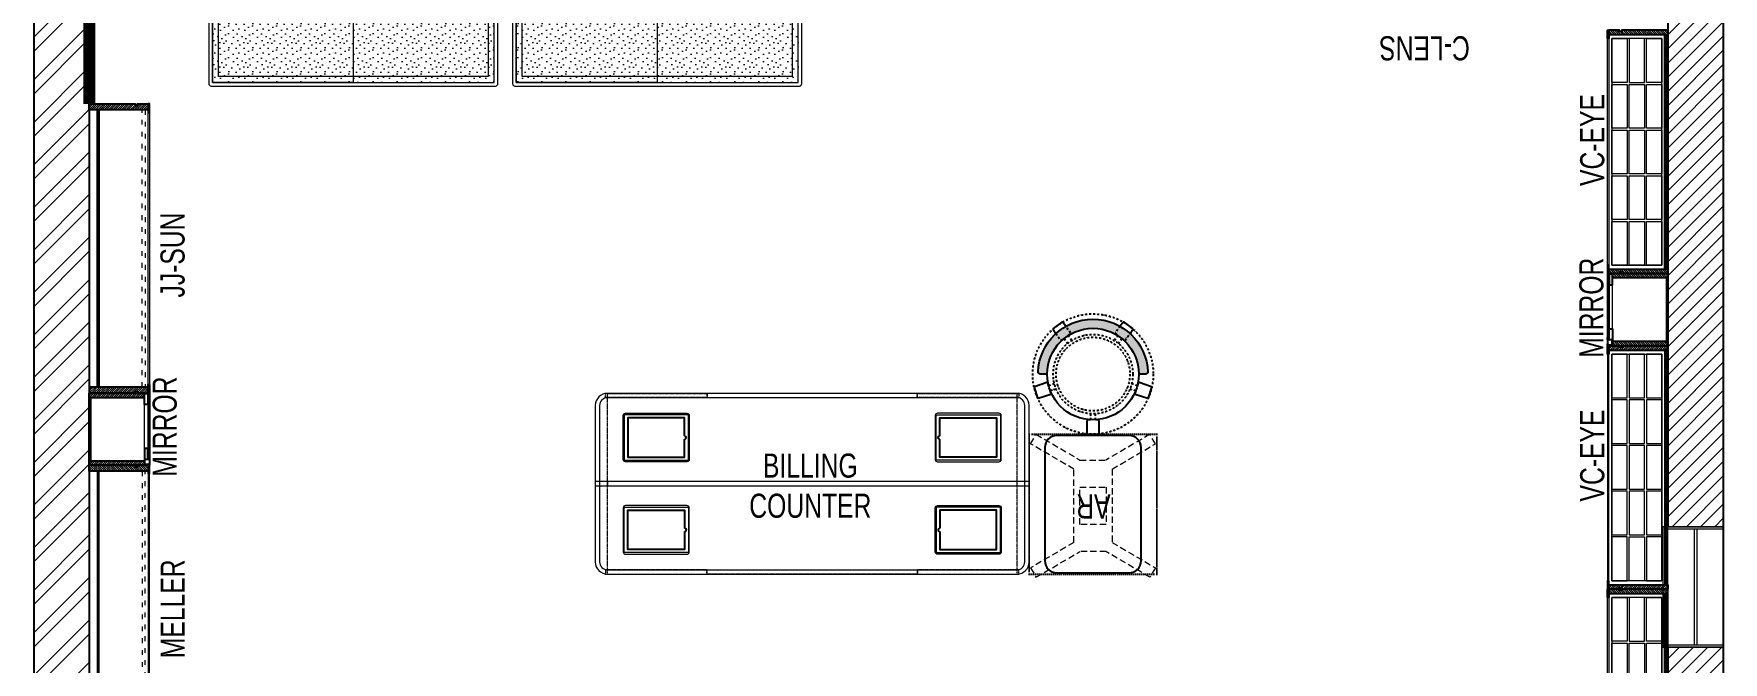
# Model space of a CAD drawing. Header units: feet. Extents: x 6573360 to 6580370, y -5590975 to -5575760.
# Drawn here: x 6573360 to 6580370, y -5582958 to -5580349 of the extents above; entities that cross this region are included whole.
import ezdxf

# ---------------------------------------------------------------- set-up
doc = ezdxf.new("R2010")
doc.units = ezdxf.units.FT
doc.header["$LTSCALE"] = 33
doc.header["$MEASUREMENT"] = 0
for name, pattern in [('ACAD_ISO03W100', [30, 12, -18]), ('DASHDOT2', [0.5, 0.25, -0.125, 0, -0.125]), ('DOT', [0.25, 0, -0.25]), ('HIDDEN2', [4.7624999999999975, 3.174999999999998, -1.587499999999999]), ('HIDDENX2', [0.75, 0.5, -0.25])]:
    doc.linetypes.add(name, pattern=pattern)
for name, color, linetype, lineweight in [('A-COL', 243, 'Continuous', 9), ('HATCH', 9, 'Continuous', 9), ('LENS-DIM', 252, 'Continuous', 5), ('LENS-HATCH', 251, 'Continuous', 5), ('LENS-TEXT', 31, 'Continuous', 5), ('LENS_TEXT', 31, 'Continuous', 5), ('LK-FF&E FLOOR', 1, 'Continuous', 9), ('LK-FF&E WALL', 1, 'Continuous', 9), ('LK-MIRROR', 133, 'Continuous', 13), ('LN-ELEVATION-1', 81, 'Continuous', 25), ('LN-ELEVATION-2', 103, 'Continuous', 20), ('LN-ELEVATION-3', 125, 'Continuous', 18), ('LN-ELEVATION-4', 145, 'Continuous', 13), ('LN-ELEVATION-5', 167, 'Continuous', 5), ('LN-HATCH', 251, 'Continuous', 0), ('PLANO-TXT', 252, 'Continuous', 5)]:
    doc.layers.add(name, color=color, linetype=linetype, lineweight=lineweight)
doc.layers.add('A-WALL', color=1, linetype='Continuous')
doc.styles.add('LK TXT', font='GILC____.TTF', dxfattribs={"height": 100})
pattern_1 = [(45, (7858558.917008298, 3503823.203216763), (-4.490128060534575, 4.490128060534575), [])]

# ---------------------------------------------------------------- blocks, each defined once
blk = doc.blocks.new('A$C37e1902b')
at = {"layer": 'LN-HATCH'}
h = blk.add_hatch(dxfattribs=at)
h.set_pattern_fill('ANSI32', color=256, scale=333, angle=180)
h.set_pattern_definition([(225, (-7372859.442942498, 5277346.836539464), (88.29995930067012, -88.29995930067015), []), (225, (-7372918.309581932, 5277346.836539464), (88.29995930067012, -88.29995930067015), [])])
h.paths.add_polyline_path([(-2417.970539869741, 8412.842260612175), (-2417.970539869741, -5322.157739388757), (-2187.970539869741, -5322.157739388757), (-2187.970539869741, 8182.842260612174), (4362.029460130259, 8182.842260612174), (4362.029460130259, 8412.842260612175)])
h = blk.add_hatch(dxfattribs=at)
h.set_pattern_fill('ANSI31', color=256, scale=333, angle=180)
h.set_pattern_definition([(225, (-7372859.442942498, 5277346.836539464), (29.43331976689004, -29.43331976689005), [])])
h.paths.add_polyline_path([(4592.029460130259, 7857.842260612175), (4362.029460130259, 7857.842260612175), (4362.029460130259, 1777.842260611243), (4592.029460130259, 1777.842260611243)])
h.paths.add_polyline_path([(4592.029460130259, 1277.842260611243), (4362.029460130259, 1277.842260611243), (4362.029460130259, -4822.157739388757), (4592.029460130259, -4822.157739388757)])
at = {"layer": 'A-COL'}
for p, q in [((4471.029460130259, 1767.842260612175), (4471.029460130259, 1287.842260611243)), ((4483.02946013026, 1767.842260612175), (4483.02946013026, 1287.842260611243))]:
    blk.add_line(p, q, dxfattribs=at)
for points in [[(4342.029460130259, 1777.842260611243), (4342.029460130259, 1277.842260611243), (4592.029460130259, 1277.842260611243), (4592.029460130259, 1777.842260611243)], [(4592.029460130259, 1767.842260611243), (4362.029460130259, 1767.842260611243), (4362.029460130259, 1777.842260611243), (4592.029460130259, 1777.842260611243)], [(4592.029460130259, 1277.842260611243), (4362.029460130259, 1277.842260611243), (4362.029460130259, 1287.842260611243), (4592.029460130259, 1287.842260611243)]]:
    blk.add_lwpolyline(points, close=True, dxfattribs=at)
at = {"layer": 'A-WALL'}
for p, q in [((4362.029460130259, 7877.842260612175), (4362.029460130259, 1777.842260611243)), ((4592.029460130259, 7877.842260612175), (4592.029460130259, -5377.157739388756)), ((4362.029460130259, 1277.842260611243), (4362.029460130259, -4822.157739388757))]:
    blk.add_line(p, q, dxfattribs=at)
for points in [[(4592.029460130259, 8412.842260612175), (-2417.970539869741, 8412.842260612175), (-2417.970539869741, -5322.157739388757)], [(-2187.970539869741, 8182.842260612174), (-2187.970539869741, -5322.157739388757)]]:
    blk.add_lwpolyline(points, dxfattribs=at)
blk = doc.blocks.new('JJ SH 1200')
at = {"layer": 'LN-HATCH', "ltscale": 0.5}
h = blk.add_hatch(dxfattribs=at)
h.set_pattern_fill('ANSI31', color=256, scale=2)
h.set_pattern_definition([(45, (4097187.330767878, 1708800.267299229), (-4.490128060534575, 4.490128060534575), [])])
h.paths.add_polyline_path([(792.0591651862488, 220), (792.0591651862488, 30), (786.0591651862486, 30), (786.0591651862486, 20), (792.0591651862488, 20), (792.0591651862488, -24), (767.0591651862488, -24), (767.0591651862488, 220)])
h.paths.add_polyline_path([(-382.9408348137513, 180), (767.0591651862488, 180), (767.0591651862488, 186), (-382.9408348137513, 186)])
h.paths.add_polyline_path([(757.0591651862486, -24), (757.0591651862486, -30), (792.0591651862488, -30), (792.0591651862488, -24)])
h.paths.add_polyline_path([(-407.9408348137512, 220), (-407.9408348137512, 30), (-401.9408348137512, 30), (-401.9408348137512, 20), (-407.9408348137512, 20), (-407.9408348137512, -24), (-382.9408348137513, -24), (-382.9408348137513, 220)])
h.paths.add_polyline_path([(-372.9408348137513, -24), (-372.9408348137513, -30), (-407.9408348137512, -30), (-407.9408348137512, -24)])
at = {"layer": 'LN-ELEVATION-1', "ltscale": 0.5}
for points in [[(-407.9408348137512, 220), (-407.9408348137512, 30), (-401.9408348137512, 30), (-401.9408348137512, 20), (-407.9408348137512, 20), (-407.9408348137512, -24), (-382.9408348137513, -24), (-382.9408348137513, 220)], [(792.0591651862488, 220), (792.0591651862488, 30), (786.0591651862486, 30), (786.0591651862486, 20), (792.0591651862488, 20), (792.0591651862488, -24), (767.0591651862488, -24), (767.0591651862488, 220)], [(-382.9408348137513, 180), (767.0591651862488, 180), (767.0591651862488, 186), (-382.9408348137513, 186)], [(-372.9408348137513, -24), (-372.9408348137513, -30), (-407.9408348137512, -30), (-407.9408348137512, -24)], [(757.0591651862486, -24), (757.0591651862486, -30), (792.0591651862488, -30), (792.0591651862488, -24)]]:
    blk.add_lwpolyline(points, close=True, dxfattribs=at)
at = {"layer": 'LN-ELEVATION-3', "ltscale": 0.5}
for p, q in [((767.0591651862488, 220), (-382.9408348137513, 220)), ((757.0591651862486, -24), (-372.9408348137513, -24)), ((-372.9408348137513, -30), (757.0591651862486, -30))]:
    blk.add_line(p, q, dxfattribs=at)
at = {"layer": 'LN-ELEVATION-4', "linetype": 'ACAD_ISO03W100', "ltscale": 0.05}
blk.add_lwpolyline([(767.0591651862488, 0), (-382.9408348137513, 0), (-382.9408348137513, -12), (767.0591651862488, -12)], close=True, dxfattribs=at)
blk = doc.blocks.new('MIRROR')
at = {"layer": 'LN-HATCH', "ltscale": 0.5}
h = blk.add_hatch(dxfattribs=at)
h.set_pattern_fill('ANSI31', color=256, scale=2)
h.set_pattern_definition([(45, (4060433.741624544, 1708720.786904081), (-4.490128060534575, 4.490128060534575), [])])
h.paths.add_polyline_path([(212.944788963403, 101.3407590774622), (230.944788963403, 101.3407590774622), (230.944788963403, -127.6592409225377), (212.944788963403, -127.6592409225377)])
h.paths.add_polyline_path([(230.944788963403, 95.34075907746227), (494.9447889634027, 95.34075907746227), (494.9447889634027, 101.3407590774622), (230.944788963403, 101.3407590774622)])
h.paths.add_polyline_path([(512.9447889634027, 101.3407590774622), (494.9447889634027, 101.3407590774622), (494.9447889634027, -127.6592409225377), (512.9447889634027, -127.6592409225377)])
at = {"layer": 'Defpoints'}
blk.add_lwpolyline([(512.9447889634027, 101.3407590774622), (212.944788963403, 101.3407590774622), (212.944788963403, -148.6592409225377), (512.9447889634027, -148.6592409225377)], close=True, dxfattribs=at)
at = {"layer": 'LN-ELEVATION-1'}
for points in [[(212.944788963403, 101.3407590774622), (230.944788963403, 101.3407590774622), (230.944788963403, -127.6592409225377), (212.944788963403, -127.6592409225377)], [(230.944788963403, 95.34075907746227), (494.9447889634027, 95.34075907746227), (494.9447889634027, 101.3407590774622), (230.944788963403, 101.3407590774622)], [(512.9447889634027, 101.3407590774622), (494.9447889634027, 101.3407590774622), (494.9447889634027, -127.6592409225377), (512.9447889634027, -127.6592409225377)], [(259.944788963403, -141.6592409225377), (259.944788963403, -127.6592409225377), (214.944788963403, -127.6592409225377), (214.944788963403, -148.6592409225377), (223.944788963403, -148.6592409225377), (223.944788963403, -147.1592409225377), (216.444788963403, -147.1592409225377), (216.444788963403, -141.6592409225377)], [(442.944788963403, -141.6592409225377), (442.944788963403, -127.6592409225377), (487.9447889634028, -127.6592409225377), (487.9447889634028, -148.6592409225377), (478.9447889634026, -148.6592409225377), (478.9447889634026, -147.1592409225377), (486.4447889634027, -147.1592409225377), (486.4447889634027, -141.6592409225377)], [(504.944788963403, -148.6592409225377), (504.944788963403, -147.1592409225377), (509.444788963403, -147.1592409225377), (509.444788963403, -129.1592409225377), (487.9447889634028, -129.1592409225377), (487.9447889634028, -127.6592409225377), (510.9447889634028, -127.6592409225377), (510.9447889634028, -148.6592409225377)]]:
    blk.add_lwpolyline(points, close=True, dxfattribs=at)
at = {"layer": 'LN-ELEVATION-2'}
blk.add_lwpolyline([(259.944788963403, -141.6592409225377), (442.944788963403, -141.6592409225377), (442.944788963403, -127.6592409225377), (259.944788963403, -127.6592409225377)], close=True, dxfattribs=at)
at = {"layer": 'LN-ELEVATION-2', "color": 4, "lineweight": 0}
blk.add_lwpolyline([(216.444788963403, -141.6592409225377), (486.4447889634027, -141.6592409225377), (486.4447889634027, -147.1592409225377), (216.444788963403, -147.1592409225377)], close=True, dxfattribs=at)
at = {"layer": 'LN-ELEVATION-4', "ltscale": 0.5}
blk.add_line((478.9447889634026, -148.6592409225377), (223.944788963403, -148.6592409225377), dxfattribs=at)
blk = doc.blocks.new('VC HD 1010')
at = {"layer": 'LN-HATCH', "ltscale": 0.5}
h = blk.add_hatch(dxfattribs=at)
h.set_pattern_fill('ANSI31', color=256, scale=2)
h.set_pattern_definition([(45, (3761554.586240421, 1795022.935917533), (-4.490128060534575, 4.490128060534575), [])])
h.paths.add_polyline_path([(-505.166666666977, 24), (-505.166666666977, -166), (-499.1666666669771, -166), (-499.1666666669771, -176), (-505.166666666977, -176), (-505.166666666977, -220), (-487.1666666669772, -220), (-487.1666666669772, 24)])
h = blk.add_hatch(dxfattribs=at)
h.set_pattern_fill('ANSI31', color=256, scale=2)
h.set_pattern_definition(pattern_1)
h.paths.add_polyline_path([(504.8333333330228, 24), (504.8333333330228, -166), (498.8333333330228, -166), (498.8333333330228, -176), (504.8333333330228, -176), (504.8333333330228, -220), (486.8333333330228, -220), (486.8333333330228, 24)])
h = blk.add_hatch(dxfattribs=at)
h.set_pattern_fill('ANSI31', color=256, scale=2)
h.set_pattern_definition([(45, (7858741.917008297, 3503823.203216763), (-4.490128060534575, 4.490128060534575), [])])
h.paths.add_polyline_path([(-470.1666666669772, -220), (-470.1666666669772, -226), (-505.166666666977, -226), (-505.166666666977, -220)])
h = blk.add_hatch(dxfattribs=at)
h.set_pattern_fill('ANSI31', color=256, scale=2)
h.set_pattern_definition(pattern_1)
h.paths.add_polyline_path([(476.8333333330228, -220), (476.8333333330228, -226), (511.8333333330228, -226), (511.8333333330228, -220)])
at = {"layer": 'LN-ELEVATION-1', "ltscale": 0.5}
for points in [[(-505.166666666977, 24), (-505.166666666977, -166), (-499.1666666669771, -166), (-499.1666666669771, -176), (-505.166666666977, -176), (-505.166666666977, -220), (-487.1666666669772, -220), (-487.1666666669772, 24)], [(486.8333333330228, 12), (-487.1666666669772, 12), (-487.1666666669772, 18), (486.8333333330228, 18)], [(504.8333333330228, 24), (504.8333333330228, -166), (498.8333333330228, -166), (498.8333333330228, -176), (504.8333333330228, -176), (504.8333333330228, -220), (486.8333333330228, -220), (486.8333333330228, 24)], [(-470.1666666669772, -220), (-470.1666666669772, -226), (-505.166666666977, -226), (-505.166666666977, -220)], [(469.8333333330228, -220), (469.8333333330228, -226), (504.8333333330228, -226), (504.8333333330228, -220)]]:
    blk.add_lwpolyline(points, close=True, dxfattribs=at)
at = {"layer": 'LN-ELEVATION-2', "ltscale": 0.5}
blk.add_lwpolyline([(470.1666666674428, 0), (-470.1666666674428, 0), (-470.1666666674428, -208), (470.1666666674428, -208)], close=True, dxfattribs=at)
at = {"layer": 'LN-ELEVATION-3', "ltscale": 0.5}
for p, q in [((-487.1666666669772, 24), (486.8333333330228, 24)), ((-470.1666666669772, -220), (469.8333333330228, -220)), ((469.8333333330228, -226), (-470.1666666669772, -226))]:
    blk.add_line(p, q, dxfattribs=at)
for points in [[(-470.1666666674428, 0), (-288.5000000004657, 0), (-288.5000000004657, -64), (-470.1666666674428, -64)], [(-280.5000000004657, 0), (-98.83333333348855, 0), (-98.83333333348855, -64), (-280.5000000004657, -64)], [(-90.83333333348855, 0), (90.83333333348855, 0), (90.83333333348855, -64), (-90.83333333348855, -64)], [(98.83333333348855, 0), (280.5000000004657, 0), (280.5000000004657, -64), (98.83333333348855, -64)], [(288.5000000004657, 0), (470.1666666674428, 0), (470.1666666674428, -64), (288.5000000004657, -64)], [(-470.1666666674428, -136), (-288.5000000004657, -136), (-288.5000000004657, -72), (-470.1666666674428, -72)], [(-280.5000000004657, -72), (-98.83333333348855, -72), (-98.83333333348855, -136), (-280.5000000004657, -136)], [(-90.83333333348855, -72), (90.83333333348855, -72), (90.83333333348855, -136), (-90.83333333348855, -136)], [(98.83333333348855, -72), (280.5000000004657, -72), (280.5000000004657, -136), (98.83333333348855, -136)], [(288.5000000004657, -72), (470.1666666674428, -72), (470.1666666674428, -136), (288.5000000004657, -136)], [(-470.1666666674428, -144), (-288.5000000004657, -144), (-288.5000000004657, -208), (-470.1666666674428, -208)], [(-280.5000000004657, -144), (-98.83333333348855, -144), (-98.83333333348855, -208), (-280.5000000004657, -208)], [(-90.83333333348855, -144), (90.83333333348855, -144), (90.83333333348855, -208), (-90.83333333348855, -208)], [(98.83333333348855, -144), (280.5000000004657, -144), (280.5000000004657, -208), (98.83333333348855, -208)], [(288.5000000004657, -144), (470.1666666674428, -144), (470.1666666674428, -208), (288.5000000004657, -208)]]:
    blk.add_lwpolyline(points, close=True, dxfattribs=at)
blk = doc.blocks.new('I-PAD Frame')
at = {"color": 3, "linetype": 'Continuous'}
blk.add_lwpolyline([(357868.7410323084, -232321.1361381283), (358122.7410323085, -232321.1361381283, 0.4142135623713902), (358132.7410323086, -232311.1361381283), (358132.7410323086, -232129.1361381283, 0.4142135623713902), (358122.7410323085, -232119.1361381283), (357868.7410323084, -232119.1361381283, 0.4142135623713902), (357858.7410323085, -232129.1361381283), (357858.7410323085, -232311.1361381283, 0.4142135623713902)], format="xyb", close=True, dxfattribs=at)
at = {"color": 3, "linetype": 'Continuous', "lineweight": 25}
blk.add_lwpolyline([(358113.2410323085, -232229.6755301424), (358113.2410323085, -232302.1361381283), (357878.2410323086, -232302.1361381283), (357878.2410323086, -232138.1361381283), (358113.2410323085, -232138.1361381283), (358113.2410323085, -232210.5967461141, 0.3275382217372251), (358114.6410323081, -232212.5046245168, -0.733799385757267), (358114.6410323086, -232227.7676517396, 0.3275382217372252)], format="xyb", close=True, dxfattribs=at)
blk = doc.blocks.new('Billing Counter 1800')
at = {"color": 5, "linetype": 'HIDDENX2', "ltscale": 0.025}
for p, q in [((-849.9999978118577, -374.9978339364752), (-850.0000002956948, 375)), ((849.9999976539983, -374.9978339364752), (850.0000001378356, 375))]:
    blk.add_line(p, q, dxfattribs=at)
at = {"color": 0, "linetype": 'Continuous'}
for p, q in [((850, 375), (-850, 375)), ((900, -325), (900, 325)), ((-850, -375), (850, -375))]:
    blk.add_line(p, q, dxfattribs=at)
at = {"color": 2, "linetype": 'Continuous'}
blk.add_line((849, -375), (849.9999976539983, -374.9978339364752), dxfattribs=at)
at = {"color": 2, "linetype": 'HIDDENX2', "ltscale": 0.025}
for points in [[(-857.9999984272289, 375), (-437.4115580061916, 375), (-437.4115580851212, 358), (-857.9999985061586, 358)], [(435.3333326776046, 375), (-435.2551077436656, 375), (-435.2551076647359, 358), (435.3333327565342, 358)], [(437.3333327565342, 375), (857.9217731775715, 375), (857.9217730986419, 358), (437.3333326776046, 358)], [(-857.9999984272289, -375), (-437.4115580061916, -375), (-437.4115580851212, -358), (-857.9999985061586, -358)], [(435.3333326776046, -375), (-435.2551077436656, -375), (-435.2551076647359, -358), (435.3333327563014, -358)], [(437.3333327563013, -375), (857.9217731775715, -375), (857.9217730986419, -358), (437.3333326776046, -358)]]:
    blk.add_lwpolyline(points, close=True, dxfattribs=at)
at = {"color": 5, "linetype": 'Continuous'}
for points in [[(-780.9166655030566, 97.25000000000001), (-513.9166655030567, 97.25000000000001), (-513.9166655030567, 286.25), (-780.9166655030566, 286.25)], [(780.9166655030566, 97.25000000000001), (513.9166655030567, 97.25000000000001), (513.9166655030567, 286.25), (780.9166655030566, 286.25)], [(-780.9166655030566, -97.25000000000001), (-513.9166655030567, -97.25000000000001), (-513.9166655030567, -286.25), (-780.9166655030566, -286.25)], [(780.9166655030566, -97.25000000000001), (513.9166655030567, -97.25000000000001), (513.9166655030567, -286.25), (780.9166655030566, -286.25)]]:
    blk.add_lwpolyline(points, close=True, dxfattribs=at)
at = {"color": 5, "linetype": 'HIDDENX2', "ltscale": 0.025}
blk.add_lwpolyline([(850, 8.5), (-850, 8.5), (-850, -8.5), (850, -8.5)], close=True, dxfattribs=at)
at = {"color": 0, "linetype": 'Continuous'}
for centre, radius, start, end in [((-850, 325), 50.0000000000291, 90, 180), ((849.999999999767, 325), 50.00000000005822, 0, 90), ((849.999999999767, -325), 50.0000000000291, 270, 0)]:
    blk.add_arc(centre, radius, start, end, dxfattribs=at)
at = {"layer": 'LN-ELEVATION-2'}
blk.add_line((-900, 325), (-900, -325), dxfattribs=at)
for points in [[(850, 375), (-850, 375, 0.4142135623725836), (-900, 325), (-900, -325, 0.4142135623725836), (-850, -375), (850, -375, 0.4142135623725837), (900, -325), (900, 325, 0.4142135623725836)], [(850, 357), (-850, 357, 0.4142135623730951), (-882, 325), (-882, -325, 0.4142135623730951), (-850, -357), (850, -357, 0.4142135623730951), (882, -325), (882, 325, 0.4142135623730951)]]:
    blk.add_lwpolyline(points, format="xyb", close=True, dxfattribs=at)
blk.add_lwpolyline([(-900, -8.5), (900, -8.5), (900, 8.5), (-900, 8.5)], close=True, dxfattribs=at)
blk.add_arc((-850, -325), 50.00000000005822, 180, 270, dxfattribs=at)
at = {"color": 2, "linetype": 'Continuous', "xscale": -1, "rotation": 180}
blk.add_blockref('I-PAD Frame', (-358643.1576978308, -232028.3861380983), dxfattribs=at)
at = {"color": 2, "linetype": 'Continuous', "rotation": 180}
blk.add_blockref('I-PAD Frame', (358643.1576977922, -232028.3861381579), dxfattribs=at)
at = {"color": 2, "linetype": 'Continuous'}
blk.add_blockref('I-PAD Frame', (-358643.1576978113, 232028.3861381281), dxfattribs=at)
at = {"color": 2, "linetype": 'Continuous', "xscale": -1}
blk.add_blockref('I-PAD Frame', (358643.1576978117, 232028.3861381281), dxfattribs=at)
at = {"layer": 'LENS-TEXT', "color": 0, "linetype": 'Continuous', "ltscale": 3, "insert": (-7.865375894587486, -8.871815700083971), "char_height": 100, "attachment_point": 5, "style": 'LK TXT'}
blk.add_mtext_dynamic_manual_height_columns('BILLING COUNTER', width=353.0555573365615, gutter_width=0.5, heights=[0], dxfattribs=at)
blk = doc.blocks.new('AR')
at = {"layer": 'LN-ELEVATION-2', "linetype": 'DOT', "lineweight": 25}
blk.add_lwpolyline([(0, 13.41378593863919), (530, 13.41378593863919), (530, 593.4137859386392), (0, 593.4137859386392)], close=True, dxfattribs=at)
at = {"layer": 'LN-ELEVATION-2', "lineweight": 25}
blk.add_lwpolyline([(465, 68.22063546301797), (465, 538.2206354630179, 0.4142135623730951), (415, 588.2206354630177), (115, 588.2206354630177, 0.4142135623730951), (65, 538.2206354630179), (65, 68.22063546301797, 0.4142135623730951), (115, 18.22063546301797), (415, 18.22063546301797, 0.4142135623730951)], format="xyb", close=True, dxfattribs=at)
at = {"layer": 'LN-ELEVATION-4', "linetype": 'HIDDEN2', "ltscale": 0.25}
for points in [[(185.8456009030342, 448.8780772723258), (5.888936847448348, 554.0078910568263), (28.48512306064368, 593.350836840691), (211.0874861851335, 486.6754184374586)], [(344.154399111867, 448.8780772762837), (524.1110631600021, 554.0078910947777), (501.5148769393563, 593.3508368753828), (318.9125138223171, 486.6754184374586)], [(185.8456009030342, 144.472759603057), (185.8456009030342, 448.8780772723258)], [(211.0874861851335, 486.6754184376913), (318.9125138223171, 486.6754184376913)], [(344.154399111867, 448.8780772762837), (344.154399111867, 144.4727595990989)], [(185.8456009030342, 144.472759603057), (5.888936847448348, 39.34294581855647), (28.48512306064368, 3.46917659e-08), (211.0874861851335, 106.6754184379242)], [(344.154399111867, 144.4727595990989), (524.1110631600021, 39.34294578060508), (501.5148769393563, 0), (318.9125138223171, 106.6754184379242)], [(318.9125138223171, 106.6754184376914), (211.0874861851335, 106.6754184376914)]]:
    blk.add_lwpolyline(points, dxfattribs=at)
blk.add_lwpolyline([(210.8456009030342, 373.9866790841333), (319.154399111867, 373.9866790841333), (319.154399111867, 219.3641577917151), (210.8456009030342, 219.3641577917151)], close=True, dxfattribs=at)
blk = doc.blocks.new('DR STOOL')
at = {"layer": 'HATCH'}
h = blk.add_hatch(dxfattribs=at)
h.set_pattern_fill('ANSI36', color=250, angle=-90.00000000000001)
h.set_pattern_definition([(315, (-227.8099174643867, 917.3997257252777), (6.173926083235043, -1.683798022700468), [7.9375, -1.587499999999999, 0, -1.587499999999999])])
edge = h.paths.add_edge_path()
edge.add_line((-190.0000000041909, 4.511094e-10), (-218.6899174675346, 4.511094e-10))
edge.add_arc((-218.6899174670689, 9.120000000388245), 9.119999999940092, 177.6119845363388, 269.9999999996136, ccw=False)
edge.add_arc((-1.8626451e-09, 3.565219e-10), 228.000000002257, 2.3880154632688004, 177.6119845367313, ccw=False)
edge.add_arc((218.6899174633436, 9.120000000497384), 9.120000000051716, -90.00000000034493, 2.3880154629299, ccw=False)
edge.add_line((218.6899174633436, 4.511094e-10), (190, 4.511094e-10))
edge.add_arc((-1.8626451e-09, 4.511094e-10), 190.000000001979, -1.27e-14, 180)
at = {"layer": 'LN-ELEVATION-1', "color": 1, "ltscale": 100}
for p, q in [((-128.6221585394814, 215.4841044476634), (-165.2704676063731, 189.0243927398114)), ((-124.7228340068832, 214.8545704018979), (-128.6221585394814, 215.4841044476634)), ((-112.6981821293011, 198.1996966340157), (-124.7228340068832, 214.8545704018979)), ((124.7553772013634, 214.9803744515593), (112.5488144652918, 198.2845540212292)), ((128.7014972954057, 215.5933048763618), (124.7553772013634, 214.9803744515593)), ((128.7014972954057, 215.5933048763618), (124.7553772013634, 214.9803744515593)), ((165.1911288509145, 188.915192311113), (128.7014972954057, 215.5933048763618)), ((165.1911288509145, 188.915192311113), (128.7014972954057, 215.5933048763618)), ((-165.2704676063731, 189.0243927398114), (-165.9069543029182, 185.0820035930228)), ((-165.9069543029182, 185.0820035930228), (-153.8003208162263, 168.3135803133482)), ((153.6734594982117, 168.4294150282658), (165.7973639420234, 185.0121775862135)), ((165.7973639420234, 185.0121775862135), (165.1911288509145, 188.915192311113)), ((165.7973639420234, 185.0121775862135), (165.1911288509145, 188.915192311113)), ((-242.9550312487409, -52.24013893969095), (-244.7482102331705, -55.75945052818861)), ((-244.7482102331705, -55.75945052818861), (-230.7800458371639, -98.74904560100549)), ((-191.2928382232785, -35.45407700946089), (-242.9550312487409, -52.24013893969095)), ((-187.9259491492994, -37.1695928365807), (-191.2928382232785, -35.45407700946089)), ((-184.1424400564283, -48.81403796559607), (-187.9259491492994, -37.1695928365807)), ((-173.8639617776498, -80.4479453730819), (-177.8421125086024, -68.2044548037811)), ((177.6922140880488, -68.56540505095472), (173.8739495249465, -80.1985000452405)), ((188.0651108901948, -36.96233201187715), (184.0504167033359, -49.19388854173303)), ((191.3981811110861, -35.27656588272658), (188.0651108901948, -36.96233201187715)), ((243.0100176925771, -52.21682526778022), (191.3981811110861, -35.27656588272658)), ((230.715890809428, -98.7280946081737), (244.8123673382215, -55.78040257930116)), ((244.8123673382215, -55.78040257930116), (243.0100176925771, -52.21682526778022)), ((-230.7800458371639, -98.74904560100549), (-227.2218665438704, -100.5620286722478)), ((-227.2218665438704, -100.5620286722478), (-175.5596735184081, -83.7759667420105)), ((-175.5596735184081, -83.7759667420105), (-173.8639617776498, -80.4479453730819)), ((173.8739495249465, -80.1985000452405), (175.5794035866856, -83.5704969359358)), ((175.5794035866856, -83.5704969359358), (227.1912401677109, -100.5107563209894)), ((227.1912401677109, -100.5107563209894), (230.715890809428, -98.7280946081737)), ((-22.72193054761737, -190.2142363802995), (-25.39390889601782, -192.886214728569)), ((-25.39390889601782, -192.886214728569), (-25.39390889601782, -247.2070584567482)), ((-10.47823652112856, -190.2142363802995), (-22.72193054761737, -190.2142363802995)), ((22.78362171910703, -190.2142363802995), (9.910054048988968, -190.2142363802995)), ((25.42475448176265, -192.8553691428751), (22.78362171910703, -190.2142363802995)), ((25.42475448176265, -247.1762128710543), (25.42475448176265, -192.8553691428751)), ((-25.39390889601782, -247.2070584567482), (-22.60096735274419, -250)), ((-22.60096735274419, -250), (22.60096735274419, -250)), ((22.60096735274419, -250), (25.42475448176265, -247.1762128710543))]:
    blk.add_line(p, q, dxfattribs=at)
at = {"layer": 'LN-ELEVATION-1', "linetype": 'DASHDOT2'}
for p, q in [((-153.8003208162263, 168.3135803133482), (-134.1093360339291, 141.0403694751003)), ((-134.1093360339291, 141.0403694751003), (-130.4219571123831, 140.4450534014686)), ((-130.4219571123831, 140.4450534014686), (-119.9844727469608, 147.9808124662595)), ((-119.9844727469608, 147.9808124662595), (-105.3687285655178, 126.9741353208374)), ((-92.92521573789418, 170.8129362839827), (-112.6981821293011, 198.1996966340157)), ((-103.4542870586738, 159.9154408004979), (-93.52748446213081, 167.0824927485227)), ((-88.15393704269081, 139.4771787207864), (-103.4542870586738, 159.9154408004979)), ((-93.52748446213081, 167.0824927485227), (-92.92521573789418, 170.8129362839827)), ((103.6608748426661, 159.8406005539291), (88.19885099539533, 139.4487815762331)), ((112.5488144652918, 198.2845540212292), (92.69529851106927, 171.1294289919315)), ((92.69529851106927, 171.1294289919315), (93.26858203159645, 167.4385604566923)), ((93.26858203159645, 167.4385604566923), (103.6608748426661, 159.8406005539291)), ((105.4096150295809, 126.94019481352), (120.1194891873747, 147.8074627162714)), ((120.1194891873747, 147.8074627162714), (130.0033113472163, 140.5812532722048)), ((130.0033113472163, 140.5812532722048), (133.7372852512635, 141.1612321265929)), ((133.7372852512635, 141.1612321265929), (153.6734594982117, 168.4294150282658)), ((-159.954806596972, -40.49024384317454), (-184.1424400564283, -48.81403796559607)), ((-177.8421125086024, -68.2044548037811), (-153.4148110738024, -60.73628028803068)), ((153.3006618716754, -61.02382378749462), (177.6922140880488, -68.56540505095472)), ((184.0504167033359, -49.19388854173303), (159.8786162491887, -40.79004861696012)), ((-10.92024635523557, -164.6382343793375), (-10.47823652112856, -190.2142363802995)), ((9.910054048988968, -190.2142363802995), (10.35584833659231, -164.674698740353))]:
    blk.add_line(p, q, dxfattribs=at)
at = {"layer": 'LN-ELEVATION-1', "color": 1, "ltscale": 100}
blk.add_lwpolyline([(-190.0000000023283, 0), (-218.6899174656719, 0, -0.4264743413925903), (-227.8019973598421, 9.5, -0.959166304662544), (227.8019973593764, 9.5, -0.4264743413925903), (218.6899174647406, 0), (190.0000000013969, 0)], format="xyb", dxfattribs=at)
at = {"layer": 'LN-ELEVATION-1', "linetype": 'DASHDOT2'}
for radius in [250, 165, 153]:
    blk.add_circle((0, 0), radius, dxfattribs=at)
at = {"layer": 'LN-ELEVATION-1', "color": 1, "ltscale": 100}
blk.add_circle((0, 0), 190, dxfattribs=at)
blk = doc.blocks.new('2 seater bench')
at = {"layer": 'LENS-HATCH', "lineweight": 0}
h = blk.add_hatch(dxfattribs=at)
h.set_pattern_fill('STIP1', color=177, scale=100, angle=269.9999999999999, pattern_type=2)
h.set_pattern_definition([(270, (6617251.078707985, -170421.6063060569), (100, -1.516e-13), [0, -100]), (270, (6617235.078707984, -170433.6063060569), (100, -1.516e-13), [0, -100]), (270, (6617211.078707985, -170428.6063060569), (100, -1.516e-13), [0, -100]), (270, (6617188.078707985, -170463.6063060569), (100, -1.516e-13), [0, -100]), (270, (6617224.078707985, -170460.6063060569), (100, -1.516e-13), [0, -100]), (270, (6617248.078707985, -170487.6063060569), (100, -1.516e-13), [0, -100]), (270, (6617255.078707985, -170452.6063060569), (100, -1.516e-13), [0, -100]), (270, (6617214.078707985, -170494.6063060569), (100, -1.516e-13), [0, -100]), (270, (6617182.078707985, -170489.6063060569), (100, -1.516e-13), [0, -100]), (270, (6617167.078707985, -170415.6063060568), (100, -1.516e-13), [0, -100]), (270, (6617187.078707985, -170433.6063060569), (100, -1.516e-13), [0, -100]), (270, (6617168.078707984, -170447.6063060569), (100, -1.516e-13), [0, -100]), (270, (6617232.078707985, -170508.6063060569), (100, -1.516e-13), [0, -100]), (270, (6617207.078707984, -170476.6063060568), (100, -1.516e-13), [0, -100]), (270, (6617240.078707984, -170468.6063060569), (100, -1.516e-13), [0, -100]), (270, (6617231.078707984, -170485.6063060569), (100, -1.516e-13), [0, -100]), (270, (6617204.078707985, -170449.6063060568), (100, -1.516e-13), [0, -100]), (270, (6617258.078707984, -170477.6063060569), (100, -1.516e-13), [0, -100]), (270, (6617199.078707984, -170508.6063060569), (100, -1.516e-13), [0, -100]), (270, (6617169.078707985, -170505.6063060569), (100, -1.516e-13), [0, -100])])
h.paths.add_polyline_path([(585, 210), (0, 210), (0, -210), (585, -210)])
h.paths.add_polyline_path([(0, 245), (0, -210)])
h.paths.add_polyline_path([(-585, 210), (0, 210), (0, -210), (-585, -210)])
at = {"layer": 'LN-ELEVATION-2', "ltscale": 0.5}
for points in [[(-585, 210), (0, 210), (0, -210), (-585, -210)], [(585.0000000009313, 210), (0, 210), (0, -210), (585.0000000009313, -210)]]:
    blk.add_lwpolyline(points, close=True, dxfattribs=at)
at = {"layer": 'LN-ELEVATION-5', "ltscale": 0.5}
blk.add_lwpolyline([(590, 225), (-590, 225, 0.4142135623730951), (-600, 215), (-600, -215, 0.4142135623730951), (-590, -225), (590, -225, 0.4142135623730951), (600, -215), (600, 215, 0.4142135623730951)], format="xyb", close=True, dxfattribs=at)
blk.add_lwpolyline([(585, 210), (-585, 210), (-585, -210), (585, -210)], close=True, dxfattribs=at)
at = {"layer": 'LN-ELEVATION-5', "linetype": 'HIDDEN2', "ltscale": 11}
blk.add_lwpolyline([(-560, 185), (560.0000000009313, 185), (560.0000000009313, -185), (-560, -185)], close=True, dxfattribs=at)

msp = doc.modelspace()

# ---------------------------------------------------------------- linework, layer by layer
at = {"layer": 'LK-MIRROR', "linetype": 'ACAD_ISO03W100', "ltscale": 0.05, "const_width": 50}
msp.add_lwpolyline([(6573589.81632823, -5580090.07195674), (6573589.81632823, -5580640.071956739)], dxfattribs=at)

# ---------------------------------------------------------------- block references
at = {"layer": 'LENS-DIM', "color": 2}
msp.add_blockref('A$C37e1902b', (6575777.786868099, -5584172.914217352), dxfattribs=at)
at = {"layer": 'LK-FF&E FLOOR'}
for name, p in [('2 seater bench', (6574685.713034495, -5580340.701160703)), ('2 seater bench', (6575946.334001882, -5580340.701160703)), ('DR STOOL', (6577754.816328231, -5581761.463694338)), ('Billing Counter 1800', (6576589.81632823, -5582216.463694338)), ('AR', (6577489.816328231, -5582604.877480276))]:
    msp.add_blockref(name, p, dxfattribs=at)
at = {"layer": 'LK-FF&E WALL'}
for name, p, rotation in [('VC HD 1010', (6580115.816328231, -5580839.238623407), 270), ('MIRROR', (6580038.475569154, -5581131.127167776), 270), ('JJ SH 1200', (6573809.816328231, -5582932.131121926), 90.00000000000003), ('VC HD 1010', (6580115.816328231, -5583159.238623407), 270)]:
    msp.add_blockref(name, p, dxfattribs=dict(at, rotation=rotation))
at = {"layer": 'LK-FF&E WALL', "xscale": -1}
for name, p, rotation in [('JJ SH 1200', (6573809.816328231, -5581048.012791553), 90), ('VC HD 1010', (6580115.816328231, -5582148.905290073), 270), ('MIRROR', (6573691.157087308, -5581627.127167775), 90)]:
    msp.add_blockref(name, p, dxfattribs=dict(at, rotation=rotation))

# ---------------------------------------------------------------- texts
at = {"layer": 'LENS-TEXT', "color": 0, "linetype": 'Continuous', "ltscale": 3, "insert": (6577756.473365138, -5582310.948138395), "char_height": 100, "attachment_point": 5, "rotation": 180, "style": 'LK TXT'}
msp.add_mtext_dynamic_manual_height_columns('AR', width=237.4408088319178, gutter_width=12.5, heights=[0], dxfattribs=at)
at = {"layer": 'LENS_TEXT', "linetype": 'Continuous', "ltscale": 3, "char_height": 100, "width": 324.4738372093023, "attachment_point": 5, "rotation": 89.99999999999999, "style": 'LK TXT'}
for insert in [(6579823.410024983, -5581486.152746371, -23744.04052932372), (6573903.492600859, -5581979.456771936, -23744.04052932372)]:
    msp.add_mtext('{\\C7;MIRROR}', dxfattribs=dict(at, insert=insert))
at = {"layer": 'PLANO-TXT', "linetype": 'Continuous', "ltscale": 3, "char_height": 100, "width": 149.546511627907, "attachment_point": 5, "style": 'LK TXT'}
for s, insert, rotation in [('C-LENS', (6579130.544536753, -5580408.299926465, -23744.04052932372), 180.00000000000006), ('VC-EYE', (6579826.961394831, -5580789.793580436, -23744.04052932372), 90.00000000000007), ('JJ-SUN', (6573936.253443711, -5581267.240599718), 90.00000000000007), ('VC-EYE', (6579826.961394831, -5582099.52110627, -23744.04052932372), 90.00000000000007), ('MELLER', (6573936.253443711, -5582735.793629776), 90.00000000000007)]:
    msp.add_mtext(s, dxfattribs=dict(at, insert=insert, rotation=rotation))

doc.saveas('drawing.dxf')
